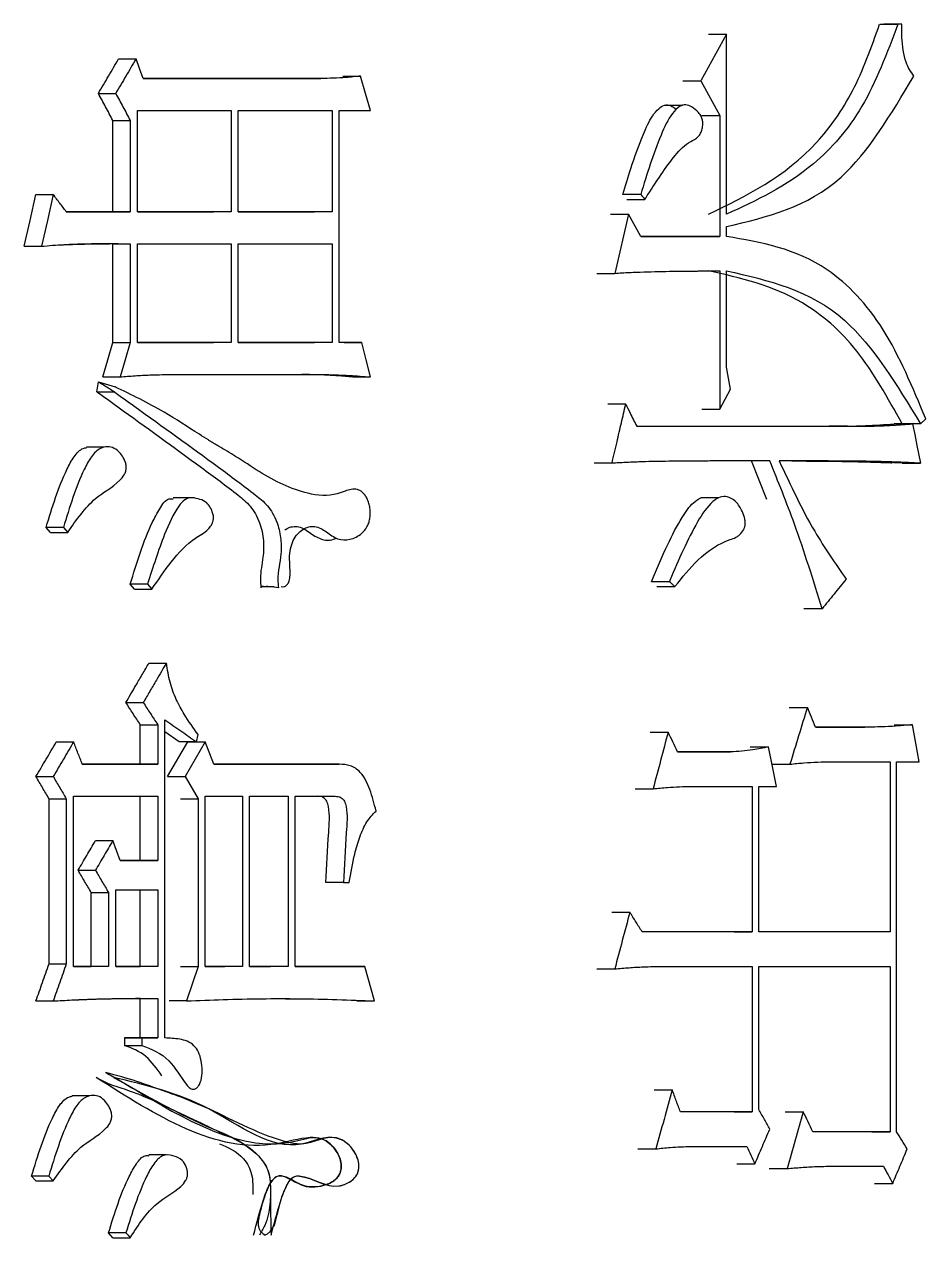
# Model space of a CAD drawing. Header units: millimetres. Extents: x 2085 to 4229, y 754 to 2271.
# Drawn here: x 3128.89 to 3132.84, y 976.08 to 981.4 of the extents above; entities that cross this region are included whole.
import ezdxf

# ---------------------------------------------------------------- set-up
doc = ezdxf.new("R2010")
doc.units = ezdxf.units.MM

msp = doc.modelspace()

# ---------------------------------------------------------------- linework, layer by layer
at = {"color": 7, "linetype": 'Continuous', "lineweight": 25}
for p, q in [((3131.966, 981.3545), (3131.853, 981.149)), ((3131.8869, 981.3545), (3131.966, 981.3545)), ((3131.966, 980.5649), (3131.966, 981.3545)), ((3132.7354, 981.3978), (3132.6553, 981.3978)), ((3132.7354, 981.3978), (3132.7179, 981.3978)), ((3129.2995, 981.2463), (3129.3756, 981.2463)), ((3130.1865, 981.1598), (3129.4073, 981.1598)), ((3129.4073, 981.1598), (3130.1093, 981.1598)), ((3130.1094, 981.1598), (3130.1865, 981.1598)), ((3130.2831, 981.1706), (3130.3604, 981.1706)), ((3131.774, 981.149), (3131.853, 981.149)), ((3131.853, 981.149), (3131.9363, 980.9976)), ((3129.2106, 981.0949), (3129.2866, 981.0949)), ((3131.7724, 981.0422), (3131.693, 981.0422)), ((3129.3819, 980.5757), (3129.3819, 981.0192)), ((3129.3819, 981.0192), (3129.7924, 981.0192)), ((3129.7924, 981.0192), (3129.7924, 980.5757)), ((3129.8239, 980.5757), (3129.8239, 981.0192)), ((3129.8239, 981.0192), (3130.2362, 981.0192)), ((3130.2362, 981.0192), (3130.2362, 980.5757)), ((3130.2673, 981.0192), (3130.4037, 981.0192)), ((3130.2673, 980.0024), (3130.2673, 981.0192)), ((3131.8572, 980.9976), (3131.9363, 980.9976)), ((3131.9363, 980.9976), (3131.9363, 980.4675)), ((3129.2741, 980.9759), (3129.3502, 980.9759)), ((3129.2741, 980.5757), (3129.2741, 980.9759)), ((3129.3502, 980.9759), (3129.3502, 980.5757)), ((3128.9366, 980.6514), (3129.0123, 980.6514)), ((3131.5899, 980.6514), (3131.5109, 980.6514)), ((3131.5288, 980.6299), (3131.6078, 980.6299)), ((3129.3502, 980.5757), (3129.0698, 980.5757)), ((3129.0698, 980.5757), (3129.2741, 980.5757)), ((3129.2741, 980.5757), (3129.3502, 980.5757)), ((3129.7924, 980.5757), (3129.3819, 980.5757)), ((3129.3819, 980.5757), (3129.7158, 980.5757)), ((3129.7924, 980.5757), (3129.7158, 980.5757)), ((3130.2362, 980.5757), (3129.8239, 980.5757)), ((3129.8239, 980.5757), (3130.159, 980.5757)), ((3130.2362, 980.5757), (3130.1591, 980.5757)), ((3131.4573, 980.5649), (3131.5359, 980.5649)), ((3131.5359, 980.5649), (3131.4757, 980.3053)), ((3131.5899, 980.4675), (3131.5359, 980.5649)), ((3131.966, 980.4675), (3131.966, 980.5108)), ((3131.9363, 980.4675), (3131.5899, 980.4675)), ((3131.5899, 980.4675), (3131.8568, 980.4675)), ((3131.8572, 980.4675), (3131.9363, 980.4675)), ((3128.8854, 980.4242), (3128.961, 980.4242)), ((3129.2741, 980.435), (3129.3502, 980.435)), ((3129.2741, 980.0023), (3129.2741, 980.435)), ((3129.3502, 980.435), (3129.3502, 980.0023)), ((3129.3819, 980.0023), (3129.3819, 980.435)), ((3129.3819, 980.435), (3129.7924, 980.435)), ((3129.7924, 980.435), (3129.7924, 980.0024)), ((3129.8239, 980.0024), (3129.8239, 980.435)), ((3129.8239, 980.435), (3130.2362, 980.435)), ((3130.2362, 980.435), (3130.2362, 980.0024)), ((3131.3972, 980.3053), (3131.4757, 980.3053)), ((3131.9363, 980.3161), (3131.9363, 979.7103)), ((3131.966, 979.8942), (3131.966, 980.3161)), ((3129.2741, 980.0023), (3129.3502, 980.0023)), ((3129.7924, 980.0024), (3129.3819, 980.0023)), ((3129.3819, 980.0023), (3129.7158, 980.0024)), ((3129.7924, 980.0024), (3129.7158, 980.0024)), ((3130.2362, 980.0024), (3129.8239, 980.0024)), ((3129.8239, 980.0024), (3130.159, 980.0024)), ((3130.2362, 980.0024), (3130.1591, 980.0024)), ((3130.3666, 980.0024), (3130.2673, 980.0024)), ((3130.2893, 980.0024), (3130.3666, 980.0024)), ((3131.9838, 979.7968), (3131.966, 979.8942)), ((3129.2043, 979.786), (3129.2106, 979.8293)), ((3129.2106, 979.8293), (3129.2835, 979.8076)), ((3129.2297, 979.8509), (3129.3057, 979.8509)), ((3129.5213, 979.8617), (3130.1802, 979.8617)), ((3130.1032, 979.8617), (3130.1802, 979.8617)), ((3130.3264, 979.8509), (3130.4037, 979.8509)), ((3131.9363, 979.7103), (3131.9838, 979.7968)), ((3131.5238, 979.7319), (3131.4453, 979.7319)), ((3131.8572, 979.7103), (3131.9363, 979.7103)), ((3132.8166, 979.6454), (3132.8397, 979.667)), ((3131.5719, 979.6346), (3132.4964, 979.6346)), ((3131.5719, 979.6346), (3132.4162, 979.6346)), ((3132.4964, 979.6346), (3132.4166, 979.6346)), ((3132.7818, 979.6454), (3132.7017, 979.6454)), ((3132.8166, 979.6454), (3132.7364, 979.6454)), ((3129.2338, 979.5425), (3129.1578, 979.5425)), ((3131.4637, 979.4723), (3131.3852, 979.4723)), ((3132.1422, 979.3129), (3132.0757, 979.4831)), ((3132.2584, 979.4826), (3132.1969, 979.4829)), ((3132.736, 979.4723), (3132.6613, 979.4751)), ((3132.7364, 979.4723), (3132.8166, 979.4723)), ((3129.6155, 979.3208), (3129.5385, 979.3208)), ((3131.9323, 979.3214), (3131.8528, 979.3214)), ((3129.0005, 979.1694), (3128.9813, 979.1911)), ((3129.057, 979.1911), (3129.0762, 979.1694)), ((3129.0005, 979.1694), (3129.0762, 979.1694)), ((3129.3691, 978.9206), (3129.3502, 978.9422)), ((3129.3691, 978.9206), (3129.4454, 978.9206)), ((3129.4263, 978.9422), (3129.4454, 978.9206)), ((3131.6604, 978.9314), (3131.7396, 978.9314)), ((3132.3852, 978.8342), (3132.3056, 978.8342)), ((3129.4324, 978.5961), (3129.5087, 978.5961)), ((3129.3311, 978.423), (3129.4073, 978.423)), ((3132.2409, 978.4014), (3132.3205, 978.4014)), ((3129.3944, 978.3257), (3129.4707, 978.3257)), ((3129.3944, 978.1526), (3129.3944, 978.3257)), ((3129.4707, 978.3257), (3129.4707, 978.1526)), ((3129.5023, 976.9519), (3129.5023, 978.3473)), ((3132.7017, 978.3257), (3132.7818, 978.3257)), ((3129.5648, 978.2499), (3129.5023, 978.2938)), ((3129.6413, 978.2499), (3129.6476, 978.2824)), ((3131.6309, 978.2932), (3131.7097, 978.2932)), ((3132.5724, 978.3149), (3132.3557, 978.3149)), ((3132.3557, 978.3149), (3132.4921, 978.3149)), ((3132.4925, 978.3149), (3132.5724, 978.3149)), ((3129.026, 978.2499), (3129.1018, 978.2499)), ((3129.5144, 978.0985), (3129.6026, 978.2499)), ((3129.6413, 978.2499), (3129.5648, 978.2499)), ((3129.6792, 978.2499), (3129.5908, 978.0985)), ((3129.6026, 978.2499), (3129.6792, 978.2499)), ((3129.717, 978.1526), (3129.6792, 978.2499)), ((3132.0703, 978.2283), (3132.1496, 978.2283)), ((3131.9838, 978.2067), (3131.7515, 978.2067)), ((3131.7515, 978.2067), (3131.9042, 978.2067)), ((3131.9047, 978.2067), (3131.9838, 978.2067)), ((3132.4261, 978.1634), (3132.683, 978.1634)), ((3132.683, 978.1634), (3132.683, 977.417)), ((3132.7121, 978.1634), (3132.8108, 978.1634)), ((3129.4707, 978.1526), (3129.1401, 978.1526)), ((3129.1401, 978.1526), (3129.3944, 978.1526)), ((3129.3944, 978.1526), (3129.4707, 978.1526)), ((3130.2673, 978.1526), (3129.717, 978.1526)), ((3129.717, 978.1526), (3130.19, 978.1526)), ((3130.1901, 978.1526), (3130.2673, 978.1526)), ((3132.1651, 978.1526), (3132.244, 978.1526)), ((3128.9366, 978.0985), (3129.0123, 978.0985)), ((3129.5144, 978.0985), (3129.5908, 978.0985)), ((3129.5908, 978.0985), (3129.6476, 978.0011)), ((3131.8112, 978.0553), (3132.0786, 978.0553)), ((3132.0786, 978.0553), (3132.0786, 977.417)), ((3132.1082, 978.0553), (3132.185, 978.0553)), ((3132.1082, 977.417), (3132.1082, 978.0553)), ((3128.9941, 978.0011), (3129.0698, 978.0011)), ((3128.9941, 977.2764), (3128.9941, 978.0011)), ((3129.0698, 978.0011), (3129.0698, 977.2764)), ((3129.1018, 978.012), (3129.4707, 978.012)), ((3129.1018, 977.2656), (3129.1018, 978.012)), ((3129.3944, 977.7307), (3129.3944, 978.012)), ((3129.4707, 978.012), (3129.4707, 977.7307)), ((3129.5711, 978.0011), (3129.6476, 978.0011)), ((3129.6476, 978.0011), (3129.6476, 977.2656)), ((3129.6792, 977.2656), (3129.6792, 978.012)), ((3129.6792, 978.012), (3129.8427, 978.012)), ((3129.8427, 978.012), (3129.8427, 977.2656)), ((3129.8741, 977.2656), (3129.8741, 978.012)), ((3129.8741, 978.012), (3130.043, 978.012)), ((3130.043, 978.012), (3130.043, 977.2656)), ((3130.0743, 978.012), (3130.2486, 978.012)), ((3130.0743, 977.2656), (3130.0743, 978.012)), ((3130.1717, 978.012), (3130.249, 978.012)), ((3131.5651, 978.0444), (3131.6439, 978.0444)), ((3129.1979, 977.8172), (3129.2739, 977.8172)), ((3129.1216, 977.6874), (3129.1975, 977.6874)), ((3129.4707, 977.7307), (3129.3057, 977.7307)), ((3129.3057, 977.7307), (3129.3944, 977.7307)), ((3129.3944, 977.7307), (3129.4707, 977.7307)), ((3130.2859, 977.6334), (3130.2087, 977.6334)), ((3130.2859, 977.6334), (3130.3107, 977.6334)), ((3129.1788, 977.5901), (3129.2548, 977.5901)), ((3129.1788, 977.2656), (3129.1788, 977.5901)), ((3129.2548, 977.5901), (3129.2548, 977.2656)), ((3129.2866, 977.2656), (3129.2866, 977.6009)), ((3129.2866, 977.6009), (3129.4707, 977.6009)), ((3129.3944, 977.2656), (3129.3944, 977.6009)), ((3129.4707, 977.6009), (3129.4707, 977.2656)), ((3131.4632, 977.5036), (3131.5419, 977.5036)), ((3132.0786, 977.417), (3131.5959, 977.417)), ((3131.9994, 977.417), (3132.0786, 977.417)), ((3132.683, 977.417), (3132.1082, 977.417)), ((3132.683, 977.417), (3132.603, 977.417)), ((3128.9941, 977.2764), (3129.0698, 977.2764)), ((3129.2548, 977.2656), (3129.1018, 977.2656)), ((3129.1018, 977.2656), (3129.1788, 977.2656)), ((3129.2548, 977.2656), (3129.1788, 977.2656)), ((3129.4707, 977.2656), (3129.2866, 977.2656)), ((3129.2866, 977.2656), (3129.3944, 977.2656)), ((3129.4707, 977.2656), (3129.3944, 977.2656)), ((3129.5711, 977.2656), (3129.6476, 977.2656)), ((3129.6476, 977.2656), (3129.5972, 977.1141)), ((3129.8427, 977.2656), (3129.6792, 977.2656)), ((3129.6792, 977.2656), (3129.7659, 977.2656)), ((3129.8427, 977.2656), (3129.766, 977.2656)), ((3130.043, 977.2656), (3129.8741, 977.2656)), ((3129.8741, 977.2656), (3129.966, 977.2656)), ((3130.043, 977.2656), (3129.9661, 977.2656)), ((3130.3789, 977.2656), (3130.0743, 977.2656)), ((3130.0743, 977.2656), (3130.3015, 977.2656)), ((3130.3016, 977.2656), (3130.3789, 977.2656)), ((3130.4223, 977.1141), (3130.3789, 977.2656)), ((3131.3972, 977.2548), (3131.4757, 977.2548)), ((3131.6858, 977.2656), (3132.0786, 977.2656)), ((3132.0786, 977.2656), (3132.0786, 976.6274)), ((3132.1082, 977.2656), (3132.683, 977.2656)), ((3132.1082, 976.6382), (3132.1082, 977.2656)), ((3132.683, 977.2656), (3132.683, 976.5408)), ((3128.9366, 977.1141), (3129.0123, 977.1141)), ((3129.3944, 977.1249), (3129.3735, 977.1249)), ((3129.3944, 976.9519), (3129.3944, 977.1249)), ((3129.4707, 977.1249), (3129.4707, 976.9519)), ((3129.5972, 977.1141), (3129.5207, 977.1141)), ((3130.0307, 977.1232), (3130.0862, 977.1236)), ((3130.3449, 977.1141), (3130.4223, 977.1141)), ((3129.401, 976.9519), (3129.3248, 976.9519)), ((3129.3248, 976.9519), (3129.3944, 976.9519)), ((3129.3248, 976.9519), (3129.3248, 976.9194)), ((3129.3944, 976.9519), (3129.4707, 976.9519)), ((3129.401, 976.9519), (3129.401, 976.9194)), ((3129.4707, 976.9519), (3129.401, 976.9519)), ((3129.3248, 976.9194), (3129.401, 976.9194)), ((3129.2011, 976.7788), (3129.256, 976.7503)), ((3129.6273, 976.7266), (3129.6277, 976.7266)), ((3131.6488, 976.7247), (3131.7276, 976.7247)), ((3129.1701, 976.6976), (3129.0942, 976.6976)), ((3132.0786, 976.6274), (3131.7635, 976.6274)), ((3131.9994, 976.6274), (3132.0786, 976.6274)), ((3132.2233, 976.6274), (3132.3028, 976.6274)), ((3132.683, 976.5408), (3132.344, 976.5408)), ((3132.603, 976.5408), (3132.683, 976.5408)), ((3131.5771, 976.4651), (3131.6558, 976.4651)), ((3131.8112, 976.4759), (3132.0549, 976.4759)), ((3129.5078, 976.4387), (3129.4315, 976.4387)), ((3132.0112, 976.4002), (3132.0904, 976.4002)), ((3132.1528, 976.3786), (3132.2322, 976.3786)), ((3132.4261, 976.3894), (3132.6539, 976.3894)), ((3128.9366, 976.3245), (3128.9174, 976.3461)), ((3128.9366, 976.3245), (3129.0122, 976.3245)), ((3128.993, 976.3461), (3129.0122, 976.3245)), ((3132.6147, 976.3137), (3132.6947, 976.3137)), ((3129.2741, 976.0757), (3129.255, 976.0973))]:
    msp.add_line(p, q, dxfattribs=at)
at = {"color": 7, "linetype": 'Continuous', "lineweight": 25, "flags": 128}
for points in [[(3132.6379, 981.3978), (3132.6698, 981.3978), (3132.7179, 981.3978)], [(3129.4073, 981.1598), (3129.3915, 981.2031), (3129.3756, 981.2463)], [(3130.4037, 981.0192), (3130.382, 981.0949), (3130.3604, 981.1706)], [(3128.8854, 980.4242), (3128.911, 980.5378), (3128.9366, 980.6514)], [(3129.0123, 980.6514), (3128.9867, 980.5378), (3128.961, 980.4242)], [(3131.5899, 980.6514), (3131.5945, 980.6459), (3131.6012, 980.6379), (3131.6079, 980.6298)], [(3129.2297, 979.8509), (3129.2519, 979.9266), (3129.2741, 980.0023)], [(3129.3502, 980.0023), (3129.328, 979.9266), (3129.3057, 979.8509)], [(3130.4037, 979.8509), (3130.3851, 979.9266), (3130.3666, 980.0024)], [(3129.2043, 979.786), (3129.2384, 979.786), (3129.2594, 979.786), (3129.2803, 979.786)], [(3132.7818, 979.6454), (3132.7913, 979.5981), (3132.8008, 979.5507), (3132.8166, 979.4723)], [(3129.057, 979.1911), (3129.029, 979.1911), (3129.0051, 979.1911), (3128.9813, 979.1911)], [(3129.4264, 978.9422), (3129.3986, 978.9422), (3129.3744, 978.9422), (3129.3502, 978.9422)], [(3132.8108, 978.1634), (3132.7963, 978.2446), (3132.7818, 978.3257)], [(3132.185, 978.0553), (3132.1673, 978.1418), (3132.1496, 978.2283)], [(3132.7121, 976.5408), (3132.7121, 977.1747), (3132.7121, 978.1634)], [(3129.3057, 977.7307), (3129.2898, 977.774), (3129.2739, 977.8172)], [(3128.993, 976.3461), (3128.965, 976.3461), (3128.9412, 976.3461), (3128.9174, 976.3461)], [(3129.3311, 976.0973), (3129.3029, 976.0973), (3129.279, 976.0973), (3129.255, 976.0973)], [(3129.3311, 976.0973), (3129.3407, 976.0865), (3129.3502, 976.0757)], [(3129.2741, 976.0757), (3129.3023, 976.0757), (3129.3262, 976.0757), (3129.3502, 976.0757)]]:
    msp.add_lwpolyline(points, dxfattribs=at)
at = {"color": 7, "linetype": 'Continuous', "lineweight": 25}
for points, knots in [([(3131.8865, 980.5649), (3132.0533, 980.6455), (3132.2878, 980.7587), (3132.529, 981.0962), (3132.601, 981.2964), (3132.6375, 981.3978)], [0, 0, 0, 0, 0.549349, 0.771863, 1, 1, 1, 1]), ([(3132.7179, 981.3978), (3132.6698, 981.2708), (3132.5749, 981.0205), (3132.3118, 980.7241), (3132.0965, 980.625), (3131.966, 980.5649)], [0, 0, 0, 0, 0.288413, 0.568681, 1, 1, 1, 1]), ([(3132.7876, 981.1706), (3132.7749, 981.1894), (3132.7535, 981.2206), (3132.7399, 981.2839), (3132.7343, 981.3403), (3132.735, 981.3786), (3132.7354, 981.3978)], [0, 0, 0, 0, 0.328875, 0.550213, 0.774687, 1, 1, 1, 1]), ([(3129.2106, 981.0949), (3129.2254, 981.1201), (3129.2551, 981.1706), (3129.2847, 981.2211), (3129.2995, 981.2463)], [0, 0, 0, 0, 0.4999986, 1, 1, 1, 1]), ([(3129.3756, 981.2463), (3129.3608, 981.2211), (3129.3312, 981.1706), (3129.3015, 981.1201), (3129.2866, 981.0949)], [0, 0, 0, 0, 0.499999, 1, 1, 1, 1]), ([(3130.3604, 981.1706), (3130.3391, 981.1683), (3130.2995, 981.164), (3130.2415, 981.161), (3130.2048, 981.1602), (3130.1865, 981.1598)], [0, 0, 0, 0, 0.368696, 0.68428, 1, 1, 1, 1]), ([(3131.966, 980.5108), (3132.1433, 980.5525), (3132.4637, 980.628), (3132.6876, 981.0031), (3132.7876, 981.1706)], [0, 0, 0, 0, 0.55346, 1, 1, 1, 1]), ([(3129.2741, 980.9759), (3129.2635, 980.9957), (3129.2424, 981.0354), (3129.2212, 981.0751), (3129.2106, 981.0949)], [0, 0, 0, 0, 0.5, 1, 1, 1, 1]), ([(3129.2866, 981.0949), (3129.2972, 981.0751), (3129.3184, 981.0354), (3129.3396, 980.9957), (3129.3502, 980.9759)], [0, 0, 0, 0, 0.5, 1, 1, 1, 1]), ([(3131.5109, 980.6514), (3131.5222, 980.6897), (3131.5493, 980.7807), (3131.5918, 980.8966), (3131.6325, 980.987), (3131.6658, 981.0277), (3131.6934, 981.0455), (3131.7215, 981.0441), (3131.7379, 981.0305), (3131.7462, 981.0236)], [0, 0, 0, 0, 0.214509, 0.509856, 0.682333, 0.775387, 0.849127, 0.923756, 1, 1, 1, 1]), ([(3131.6078, 980.6299), (3131.6125, 980.6373), (3131.636, 980.6742), (3131.6982, 980.7673), (3131.7684, 980.8685), (3131.8359, 980.897), (3131.8526, 980.9187), (3131.8597, 980.9384), (3131.8623, 980.959), (3131.8607, 980.9781), (3131.8545, 980.996), (3131.8389, 981.0178), (3131.8154, 981.0349), (3131.7867, 981.0473), (3131.7564, 981.0378), (3131.7159, 980.9969), (3131.6748, 980.9059), (3131.6299, 980.7856), (3131.6033, 980.6963), (3131.5899, 980.6514)], [0, 0, 0, 0, 0.025946, 0.129765, 0.338783, 0.385933, 0.404152, 0.422428, 0.440778, 0.454644, 0.468541, 0.48998, 0.535407, 0.570955, 0.607001, 0.655235, 0.757864, 0.878395, 1, 1, 1, 1]), ([(3129.0698, 980.5757), (3129.0602, 980.5883), (3129.0411, 980.6135), (3129.0219, 980.6388), (3129.0123, 980.6514)], [0, 0, 0, 0, 0.5000004, 1, 1, 1, 1]), ([(3132.8397, 979.667), (3132.7824, 979.8051), (3132.6694, 980.077), (3132.3682, 980.3974), (3132.1176, 980.4411), (3131.966, 980.4675)], [0, 0, 0, 0, 0.289357, 0.569882, 1, 1, 1, 1]), ([(3128.961, 980.4242), (3128.9936, 980.427), (3129.0302, 980.4301), (3129.0688, 980.4322), (3129.0789, 980.4327), (3129.0891, 980.4331), (3129.1013, 980.4336), (3129.1135, 980.4341), (3129.1257, 980.4345), (3129.1378, 980.4348), (3129.15, 980.4351), (3129.1622, 980.4353), (3129.1744, 980.4355), (3129.1865, 980.4357), (3129.1987, 980.4358), (3129.2108, 980.4359), (3129.223, 980.4359), (3129.2351, 980.4359), (3129.2473, 980.4359), (3129.2594, 980.4358), (3129.2696, 980.4358), (3129.2777, 980.4357), (3129.2837, 980.4357), (3129.2898, 980.4356), (3129.2959, 980.4356), (3129.3019, 980.4355), (3129.308, 980.4355), (3129.3141, 980.4354), (3129.3201, 980.4354), (3129.3262, 980.4353), (3129.3322, 980.4352), (3129.3403, 980.4351), (3129.3462, 980.4351), (3129.3502, 980.435)], [0, 0, 0, 0, 0.250151, 0.281419, 0.297053, 0.328322, 0.35959, 0.390858, 0.422126, 0.453395, 0.484663, 0.515931, 0.5472, 0.578468, 0.609736, 0.641004, 0.672273, 0.703541, 0.734809, 0.766077, 0.797346, 0.81298, 0.828614, 0.844248, 0.859882, 0.875516, 0.891151, 0.906785, 0.922419, 0.938053, 0.953687, 0.969321, 1, 1, 1, 1]), ([(3129.0469, 980.4309), (3129.0479, 980.4309), (3129.0577, 980.4305), (3129.1518, 980.4348), (3129.2147, 980.4351), (3129.2493, 980.4351), (3129.2593, 980.4351), (3129.2591, 980.4351), (3129.2591, 980.4352)], [0, 0, 0, 0, 0.055768, 0.55582, 0.7982, 0.940395, 0.975861, 1, 1, 1, 1]), ([(3131.4757, 980.3053), (3131.4971, 980.3067), (3131.5291, 980.309), (3131.6037, 980.3119), (3131.6782, 980.314), (3131.7445, 980.3148), (3131.7697, 980.3151), (3131.7763, 980.3151), (3131.783, 980.3152), (3131.7909, 980.3153), (3131.7989, 980.3154), (3131.8055, 980.3154), (3131.8121, 980.3155), (3131.8187, 980.3155), (3131.8267, 980.3156), (3131.8346, 980.3156), (3131.8425, 980.3157), (3131.8492, 980.3157), (3131.8558, 980.3158), (3131.8624, 980.3158), (3131.8703, 980.3158), (3131.8769, 980.3158), (3131.8822, 980.3159), (3131.8862, 980.3159), (3131.8901, 980.3159), (3131.8941, 980.3159), (3131.898, 980.3159), (3131.902, 980.316), (3131.906, 980.316), (3131.9099, 980.316), (3131.9139, 980.316), (3131.9179, 980.316), (3131.9212, 980.316), (3131.9245, 980.316), (3131.9293, 980.3161), (3131.9334, 980.3161), (3131.9363, 980.3161)], [0, 0, 0, 0, 0.138343, 0.207516, 0.484205, 0.622549, 0.639842, 0.648489, 0.665782, 0.683074, 0.700367, 0.71766, 0.726307, 0.7436, 0.760893, 0.778185, 0.795478, 0.812771, 0.821418, 0.838711, 0.856004, 0.873296, 0.881943, 0.890589, 0.899236, 0.907882, 0.916529, 0.925175, 0.933822, 0.942468, 0.951115, 0.959761, 0.968407, 0.972731, 0.981377, 1, 1, 1, 1]), ([(3132.736, 979.6454), (3132.6732, 979.7588), (3132.5492, 979.9829), (3132.2576, 980.2334), (3132.0267, 980.2848), (3131.8865, 980.3161)], [0, 0, 0, 0, 0.287054, 0.56721, 1, 1, 1, 1]), ([(3131.966, 980.3161), (3132.1488, 980.275), (3132.4796, 980.2007), (3132.7124, 979.817), (3132.8166, 979.6454)], [0, 0, 0, 0, 0.552698, 1, 1, 1, 1]), ([(3129.2861, 979.7817), (3129.2715, 979.7909), (3129.2496, 979.8046), (3129.2255, 979.8197), (3129.215, 979.8264), (3129.2118, 979.8285), (3129.2106, 979.8293)], [0, 0, 0, 0, 0.582257, 0.869629, 0.954439, 1, 1, 1, 1]), ([(3129.3057, 979.8509), (3129.3276, 979.8528), (3129.3713, 979.8567), (3129.4432, 979.8604), (3129.4932, 979.8613), (3129.5213, 979.8617)], [0, 0, 0, 0, 0.303893, 0.607799, 1, 1, 1, 1]), ([(3130.3262, 979.8509), (3130.3041, 979.8526), (3130.2599, 979.856), (3130.1856, 979.8605), (3130.1332, 979.8613), (3130.103, 979.8617)], [0, 0, 0, 0, 0.29793, 0.595868, 1, 1, 1, 1]), ([(3130.1802, 979.8617), (3130.2025, 979.8614), (3130.2469, 979.8608), (3130.3215, 979.8573), (3130.3736, 979.8533), (3130.4037, 979.8509)], [0, 0, 0, 0, 0.297543, 0.595099, 1, 1, 1, 1]), ([(3129.2043, 979.786), (3129.235, 979.7639), (3129.3888, 979.6533), (3129.5962, 979.5028), (3129.7893, 979.3607), (3129.8788, 979.2881), (3129.9193, 979.218), (3129.9373, 979.1362), (3129.9341, 979.0516), (3129.9182, 978.9847), (3129.9224, 978.9395), (3129.9236, 978.9259)], [0, 0, 0, 0, 0.101474, 0.507349, 0.687605, 0.74902, 0.811274, 0.865807, 0.912165, 0.973682, 1, 1, 1, 1]), ([(3129.2777, 979.7878), (3129.3085, 979.7657), (3129.4623, 979.6553), (3129.6703, 979.5055), (3129.8636, 979.3619), (3129.9539, 979.2902), (3129.9933, 979.2238), (3130.0124, 979.1478), (3130.0138, 979.0595), (3129.9941, 978.9876), (3129.9994, 978.9374), (3130.0006, 978.9259)], [0, 0, 0, 0, 0.101091, 0.505417, 0.686144, 0.747623, 0.809949, 0.856214, 0.902538, 0.977672, 1, 1, 1, 1]), ([(3130.0119, 978.9315), (3130.0162, 978.9309), (3130.0251, 978.9297), (3130.0355, 978.9364), (3130.0425, 978.9445), (3130.048, 978.9556), (3130.0527, 978.9796), (3130.0513, 979.0101), (3130.0498, 979.0377), (3130.0486, 979.0655), (3130.0518, 979.0982), (3130.0644, 979.1349), (3130.0837, 979.1639), (3130.1074, 979.1833), (3130.1333, 979.1944), (3130.169, 979.1975), (3130.2112, 979.1728), (3130.2592, 979.1345), (3130.3148, 979.135), (3130.3593, 979.1558), (3130.386, 979.186), (3130.3967, 979.2096), (3130.4016, 979.2288), (3130.4038, 979.2494), (3130.4029, 979.2707), (3130.3988, 979.2918), (3130.392, 979.3114), (3130.3832, 979.3288), (3130.3726, 979.3426), (3130.3604, 979.3524), (3130.3338, 979.3639), (3130.2987, 979.3526), (3130.2284, 979.3256), (3130.0971, 979.338), (3129.9491, 979.4102), (3129.8227, 979.4979), (3129.7557, 979.5364), (3129.7219, 979.5568), (3129.7119, 979.5628), (3129.7086, 979.5648), (3129.7061, 979.5663), (3129.7013, 979.5694), (3129.6834, 979.5806), (3129.6152, 979.6232), (3129.4816, 979.7119), (3129.3558, 979.7727), (3129.2835, 979.8076)], [0, 0, 0, 0, 0.00737, 0.015009, 0.018555, 0.022128, 0.030111, 0.045178, 0.055064, 0.060343, 0.075509, 0.090437, 0.104896, 0.120548, 0.135595, 0.150698, 0.180779, 0.211233, 0.242231, 0.273349, 0.290015, 0.297441, 0.304692, 0.312416, 0.319982, 0.327794, 0.336224, 0.34425, 0.351944, 0.359644, 0.367692, 0.398957, 0.418859, 0.492604, 0.619034, 0.682459, 0.727701, 0.740175, 0.743874, 0.745883, 0.74615, 0.748384, 0.7547, 0.77878, 0.872725, 1, 1, 1, 1]), ([(3131.4637, 979.4723), (3131.471, 979.5038), (3131.4847, 979.5628), (3131.5047, 979.6494), (3131.5175, 979.7044), (3131.5238, 979.7319)], [0, 0, 0, 0, 0.364009, 0.682004, 1, 1, 1, 1]), ([(3131.5238, 979.7319), (3131.5303, 979.7188), (3131.5416, 979.696), (3131.5576, 979.6636), (3131.5671, 979.6442), (3131.5719, 979.6346)], [0, 0, 0, 0, 0.404151, 0.702075, 1, 1, 1, 1]), ([(3132.4162, 979.6346), (3132.4428, 979.6346), (3132.4959, 979.6347), (3132.591, 979.6373), (3132.6593, 979.6423), (3132.7012, 979.6454)], [0, 0, 0, 0, 0.278433, 0.556876, 1, 1, 1, 1]), ([(3132.4964, 979.6346), (3132.523, 979.6346), (3132.5562, 979.6347), (3132.5926, 979.6353), (3132.6042, 979.6356), (3132.6108, 979.6357), (3132.6158, 979.6359), (3132.6207, 979.636), (3132.6249, 979.6361), (3132.629, 979.6363), (3132.6331, 979.6364), (3132.6381, 979.6366), (3132.6431, 979.6368), (3132.6472, 979.6369), (3132.6513, 979.6371), (3132.6555, 979.6373), (3132.6604, 979.6375), (3132.6654, 979.6378), (3132.6703, 979.638), (3132.6745, 979.6382), (3132.6786, 979.6385), (3132.6827, 979.6387), (3132.6877, 979.639), (3132.6918, 979.6392), (3132.6959, 979.6395), (3132.7, 979.6397), (3132.705, 979.64), (3132.7099, 979.6403), (3132.7141, 979.6406), (3132.7182, 979.6409), (3132.7223, 979.6412), (3132.7272, 979.6415), (3132.7322, 979.6418), (3132.7363, 979.6421), (3132.7404, 979.6424), (3132.7446, 979.6427), (3132.7495, 979.6431), (3132.7544, 979.6434), (3132.7585, 979.6437), (3132.7627, 979.644), (3132.7668, 979.6443), (3132.7718, 979.6447), (3132.7768, 979.645), (3132.7801, 979.6453), (3132.7818, 979.6454)], [0, 0, 0, 0, 0.278068, 0.347585, 0.382343, 0.399722, 0.417101, 0.434481, 0.45186, 0.460549, 0.477929, 0.495308, 0.512687, 0.530066, 0.538756, 0.556135, 0.573514, 0.590893, 0.608273, 0.625652, 0.634341, 0.651721, 0.6691, 0.686479, 0.695168, 0.712548, 0.729927, 0.747306, 0.764685, 0.773375, 0.790754, 0.808133, 0.825512, 0.842892, 0.851581, 0.86896, 0.88634, 0.903719, 0.921098, 0.929788, 0.947167, 0.964546, 0.982273, 1, 1, 1, 1]), ([(3129.0762, 979.1694), (3129.1145, 979.2245), (3129.1823, 979.322), (3129.2792, 979.3685), (3129.3217, 979.4163), (3129.3308, 979.4367), (3129.334, 979.4547), (3129.3308, 979.4739), (3129.322, 979.4953), (3129.3058, 979.5196), (3129.2809, 979.5405), (3129.2502, 979.5466), (3129.2143, 979.5391), (3129.1778, 979.5031), (3129.118, 979.3896), (3129.0841, 979.2791), (3129.057, 979.1911)], [0, 0, 0, 0, 0.207529, 0.367373, 0.400836, 0.41667, 0.431354, 0.448141, 0.466694, 0.497248, 0.538464, 0.578549, 0.619959, 0.682144, 0.746848, 1, 1, 1, 1]), ([(3128.9813, 979.1911), (3129.0083, 979.2795), (3129.0421, 979.3906), (3129.102, 979.5023), (3129.1336, 979.5368), (3129.1542, 979.5402), (3129.1593, 979.541)], [0, 0, 0, 0, 0.631825, 0.793272, 0.948374, 1, 1, 1, 1]), ([(3132.1555, 979.4831), (3132.1176, 979.4831), (3132.075, 979.483), (3132.03, 979.4829), (3132.0181, 979.4829), (3132.0086, 979.4828), (3131.9967, 979.4828), (3131.9849, 979.4828), (3131.9658, 979.4827), (3131.9468, 979.4826), (3131.923, 979.4825), (3131.904, 979.4824), (3131.8802, 979.4823), (3131.8611, 979.4822), (3131.8277, 979.482), (3131.7943, 979.4817), (3131.7465, 979.4814), (3131.6788, 979.4805), (3131.6107, 979.4794), (3131.5568, 979.4773), (3131.5372, 979.4764), (3131.5225, 979.4756), (3131.5103, 979.475), (3131.5005, 979.4744), (3131.4907, 979.4739), (3131.4784, 979.4732), (3131.4686, 979.4726), (3131.4637, 979.4723)], [0, 0, 0, 0, 0.165615, 0.186317, 0.196668, 0.21737, 0.227722, 0.248424, 0.269126, 0.31053, 0.331232, 0.372636, 0.393338, 0.434742, 0.455444, 0.538253, 0.579657, 0.662465, 0.831215, 0.873409, 0.894506, 0.915603, 0.9367, 0.947248, 0.957797, 0.978898, 1, 1, 1, 1]), ([(3132.3852, 978.8342), (3132.3464, 978.9597), (3132.2773, 979.1832), (3132.1926, 979.3917), (3132.1555, 979.4831)], [0, 0, 0, 0, 0.561153, 1, 1, 1, 1]), ([(3132.8166, 979.4723), (3132.8122, 979.4726), (3132.8034, 979.473), (3132.7924, 979.4736), (3132.7814, 979.4742), (3132.7726, 979.4746), (3132.7616, 979.4752), (3132.7528, 979.4756), (3132.7418, 979.4761), (3132.7329, 979.4765), (3132.7219, 979.477), (3132.7131, 979.4774), (3132.7043, 979.4777), (3132.6955, 979.478), (3132.68, 979.4785), (3132.6314, 979.4798), (3132.5783, 979.4811), (3132.4985, 979.4817), (3132.4497, 979.4821), (3132.4052, 979.4824), (3132.394, 979.4824), (3132.3851, 979.4825), (3132.3762, 979.4825), (3132.3673, 979.4826), (3132.3562, 979.4826), (3132.3472, 979.4827), (3132.3361, 979.4827), (3132.3272, 979.4827), (3132.316, 979.4828), (3132.3071, 979.4828), (3132.2959, 979.4829), (3132.287, 979.4829), (3132.2781, 979.4829), (3132.2691, 979.4829), (3132.2602, 979.483), (3132.2524, 979.483), (3132.2468, 979.483), (3132.2423, 979.483), (3132.2367, 979.483), (3132.2322, 979.483), (3132.2278, 979.4831), (3132.2233, 979.4831), (3132.2188, 979.4831), (3132.2132, 979.4831), (3132.2088, 979.4831), (3132.2029, 979.4831), (3132.1993, 979.4831), (3132.1968, 979.4831)], [0, 0, 0, 0, 0.0214794, 0.0429589, 0.0536986, 0.0751781, 0.0859178, 0.1073972, 0.118137, 0.1396164, 0.1503561, 0.1718356, 0.1825753, 0.1933151, 0.2147945, 0.2577535, 0.4295896, 0.4725486, 0.6443843, 0.6658637, 0.6873432, 0.6980829, 0.7088226, 0.7303021, 0.7410418, 0.7625212, 0.773261, 0.7947404, 0.8054801, 0.8269596, 0.8376993, 0.8591787, 0.8699185, 0.8806582, 0.9021376, 0.9128774, 0.9182472, 0.9289869, 0.9343568, 0.9450965, 0.9504664, 0.9558363, 0.966576, 0.9719458, 0.9826856, 0.9880554, 1, 1, 1, 1]), ([(3132.1968, 979.4831), (3132.2466, 979.3767), (3132.335, 979.1879), (3132.4433, 979.0319), (3132.4905, 978.9639)], [0, 0, 0, 0, 0.563978, 1, 1, 1, 1]), ([(3132.2531, 979.4827), (3132.3377, 979.4822), (3132.4623, 979.4813), (3132.5963, 979.4779), (3132.6606, 979.4758), (3132.6862, 979.475), (3132.6921, 979.4747), (3132.6927, 979.4747), (3132.6927, 979.4747), (3132.6926, 979.4747)], [0, 0, 0, 0, 0.536997, 0.791256, 0.944497, 0.993019, 0.997393, 0.999213, 1, 1, 1, 1]), ([(3129.3502, 978.9422), (3129.379, 979.0369), (3129.4152, 979.1557), (3129.4779, 979.2715), (3129.509, 979.3193), (3129.5318, 979.3171), (3129.5379, 979.3165)], [0, 0, 0, 0, 0.628291, 0.787843, 0.943892, 1, 1, 1, 1]), ([(3129.4454, 978.9206), (3129.4731, 978.961), (3129.5313, 979.0458), (3129.6143, 979.1376), (3129.6812, 979.1681), (3129.7051, 979.1982), (3129.7127, 979.2141), (3129.7158, 979.2284), (3129.7152, 979.2439), (3129.7097, 979.2641), (3129.6978, 979.2862), (3129.6768, 979.3084), (3129.6468, 979.3168), (3129.6164, 979.3239), (3129.5863, 979.3132), (3129.5447, 979.2623), (3129.4881, 979.1376), (3129.4498, 979.0163), (3129.4264, 978.9422)], [0, 0, 0, 0, 0.145124, 0.304252, 0.383323, 0.40611, 0.420719, 0.431527, 0.442364, 0.458238, 0.484495, 0.512276, 0.553409, 0.599258, 0.628708, 0.668116, 0.797317, 1, 1, 1, 1]), ([(3131.6365, 978.9531), (3131.6597, 979.0083), (3131.7011, 979.1069), (3131.7621, 979.2232), (3131.8111, 979.2957), (3131.8417, 979.3143), (3131.8525, 979.3209)], [0, 0, 0, 0, 0.386582, 0.691179, 0.890462, 1, 1, 1, 1]), ([(3131.7396, 978.9314), (3131.7722, 978.9721), (3131.8453, 979.0636), (3131.9404, 979.126), (3132.0034, 979.1444), (3132.0222, 979.1572), (3132.0352, 979.1701), (3132.0441, 979.1866), (3132.0478, 979.2002), (3132.0482, 979.2165), (3132.0438, 979.2402), (3132.0297, 979.2738), (3132.005, 979.3099), (3131.9711, 979.3277), (3131.9369, 979.3266), (3131.8891, 979.2956), (3131.8349, 979.213), (3131.7747, 979.0933), (3131.7363, 979.0022), (3131.7164, 978.9549), (3131.7157, 978.9531)], [0, 0, 0, 0, 0.148093, 0.332862, 0.364698, 0.380614, 0.406973, 0.418965, 0.429085, 0.43924, 0.454283, 0.483092, 0.528609, 0.572041, 0.609672, 0.651115, 0.755731, 0.873051, 0.995164, 1, 1, 1, 1]), ([(3130.0281, 979.1788), (3130.0325, 979.182), (3130.0454, 979.1913), (3130.0687, 979.1965), (3130.1059, 979.1932), (3130.147, 979.1589), (3130.1992, 979.1315), (3130.2373, 979.135), (3130.2544, 979.1446), (3130.2544, 979.1446)], [0, 0, 0, 0, 0.0611875, 0.1807988, 0.2971969, 0.5319522, 0.7661169, 0.9995646, 1, 1, 1, 1]), ([(3132.4905, 978.9639), (3132.473, 978.9422), (3132.4379, 978.899), (3132.4028, 978.8558), (3132.3852, 978.8342)], [0, 0, 0, 0, 0.4999998, 1, 1, 1, 1]), ([(3129.9349, 978.9314), (3129.9324, 978.9314), (3129.9286, 978.9314), (3129.9247, 978.9314), (3129.9235, 978.9314), (3129.9234, 978.9314), (3129.9234, 978.9314), (3129.9264, 978.9314), (3129.9439, 978.9314), (3129.9605, 978.9314), (3129.9751, 978.9314), (3129.9818, 978.9314)], [0, 0, 0, 0, 0.13378, 0.2044, 0.212318, 0.214881, 0.216602, 0.217222, 0.490673, 0.769444, 1, 1, 1, 1]), ([(3130.0006, 978.9259), (3129.9874, 978.9279), (3129.9644, 978.9315), (3129.9394, 978.9317), (3129.9269, 978.9297), (3129.9241, 978.9279), (3129.9236, 978.9269), (3129.9235, 978.9264), (3129.9236, 978.9261), (3129.9236, 978.9259)], [0, 0, 0, 0, 0.493604, 0.861876, 0.955662, 0.982084, 0.991539, 0.995796, 1, 1, 1, 1]), ([(3131.7157, 978.9531), (3131.7091, 978.9531), (3131.6959, 978.9531), (3131.6761, 978.9531), (3131.6564, 978.9531), (3131.6433, 978.9531), (3131.6369, 978.9531)], [0, 0, 0, 0, 0.251199, 0.502399, 0.753599, 1, 1, 1, 1]), ([(3131.7157, 978.9531), (3131.7177, 978.9512), (3131.7227, 978.9467), (3131.7307, 978.9395), (3131.7367, 978.9341), (3131.7396, 978.9314)], [0, 0, 0, 0, 0.2564518, 0.6282259, 1, 1, 1, 1]), ([(3129.3311, 978.423), (3129.3458, 978.448), (3129.37, 978.4893), (3129.4037, 978.547), (3129.4228, 978.5798), (3129.4324, 978.5961)], [0, 0, 0, 0, 0.432843, 0.716421, 1, 1, 1, 1]), ([(3129.5087, 978.5961), (3129.4941, 978.5712), (3129.4699, 978.5298), (3129.4361, 978.4721), (3129.4169, 978.4394), (3129.4073, 978.423)], [0, 0, 0, 0, 0.43259, 0.716295, 1, 1, 1, 1]), ([(3129.6476, 978.2824), (3129.6271, 978.3115), (3129.593, 978.3597), (3129.5505, 978.4355), (3129.5225, 978.5113), (3129.5133, 978.5677), (3129.5087, 978.5961)], [0, 0, 0, 0, 0.333781, 0.552151, 0.77417, 1, 1, 1, 1]), ([(3129.3944, 978.3257), (3129.3839, 978.3419), (3129.3628, 978.3743), (3129.3417, 978.4068), (3129.3311, 978.423)], [0, 0, 0, 0, 0.5, 1, 1, 1, 1]), ([(3129.4073, 978.423), (3129.4179, 978.4068), (3129.439, 978.3743), (3129.4601, 978.3419), (3129.4707, 978.3257)], [0, 0, 0, 0, 0.499999, 1, 1, 1, 1]), ([(3132.3205, 978.4014), (3132.3077, 978.3599), (3132.2823, 978.277), (3132.2567, 978.1941), (3132.244, 978.1526)], [0, 0, 0, 0, 0.499999, 1, 1, 1, 1]), ([(3132.3557, 978.3149), (3132.3499, 978.3293), (3132.3381, 978.3581), (3132.3264, 978.387), (3132.3205, 978.4014)], [0, 0, 0, 0, 0.500001, 1, 1, 1, 1]), ([(3129.5023, 978.3473), (3129.5255, 978.3311), (3129.5719, 978.2986), (3129.6182, 978.2662), (3129.6413, 978.2499)], [0, 0, 0, 0, 0.5, 1, 1, 1, 1]), ([(3132.7818, 978.3257), (3132.7618, 978.3239), (3132.7219, 978.3202), (3132.6521, 978.3161), (3132.6022, 978.3153), (3132.5724, 978.3149)], [0, 0, 0, 0, 0.287152, 0.574316, 1, 1, 1, 1]), ([(3131.7097, 978.2932), (3131.6987, 978.2518), (3131.6768, 978.1688), (3131.6548, 978.0859), (3131.6439, 978.0444)], [0, 0, 0, 0, 0.499999, 1, 1, 1, 1]), ([(3131.7515, 978.2067), (3131.7446, 978.2211), (3131.7306, 978.25), (3131.7167, 978.2788), (3131.7097, 978.2932)], [0, 0, 0, 0, 0.500001, 1, 1, 1, 1]), ([(3128.9366, 978.0985), (3128.9515, 978.1237), (3128.9813, 978.1742), (3129.0111, 978.2247), (3129.026, 978.2499)], [0, 0, 0, 0, 0.499999, 1, 1, 1, 1]), ([(3129.1018, 978.2499), (3129.0869, 978.2247), (3129.0571, 978.1742), (3129.0272, 978.1237), (3129.0123, 978.0985)], [0, 0, 0, 0, 0.4999988, 1, 1, 1, 1]), ([(3129.1401, 978.1526), (3129.1337, 978.1688), (3129.1209, 978.2013), (3129.1082, 978.2337), (3129.1018, 978.2499)], [0, 0, 0, 0, 0.499999, 1, 1, 1, 1]), ([(3132.1496, 978.2283), (3132.1269, 978.2238), (3132.088, 978.2161), (3132.0327, 978.2091), (3132.0001, 978.2075), (3131.9838, 978.2067)], [0, 0, 0, 0, 0.4132863, 0.7064309, 1, 1, 1, 1]), ([(3132.244, 978.1526), (3132.2645, 978.1547), (3132.3052, 978.1589), (3132.3659, 978.162), (3132.4061, 978.163), (3132.4261, 978.1634)], [0, 0, 0, 0, 0.338229, 0.669059, 1, 1, 1, 1]), ([(3130.4285, 977.947), (3130.4203, 977.9791), (3130.4044, 978.0421), (3130.3664, 978.1183), (3130.3152, 978.1497), (3130.2832, 978.1516), (3130.2673, 978.1526)], [0, 0, 0, 0, 0.291832, 0.574338, 0.788145, 1, 1, 1, 1]), ([(3128.9941, 978.0011), (3128.9845, 978.0174), (3128.9654, 978.0498), (3128.9462, 978.0823), (3128.9366, 978.0985)], [0, 0, 0, 0, 0.5, 1, 1, 1, 1]), ([(3129.0123, 978.0985), (3129.0219, 978.0823), (3129.0411, 978.0498), (3129.0602, 978.0174), (3129.0698, 978.0011)], [0, 0, 0, 0, 0.499998, 1, 1, 1, 1]), ([(3131.6439, 978.0444), (3131.6649, 978.0467), (3131.7034, 978.0509), (3131.7592, 978.0537), (3131.7939, 978.0548), (3131.8112, 978.0553)], [0, 0, 0, 0, 0.37761, 0.688762, 1, 1, 1, 1]), ([(3130.2086, 977.6334), (3130.2119, 977.7059), (3130.2169, 977.8159), (3130.2278, 977.9389), (3130.2137, 977.9921), (3130.1957, 978.0107), (3130.1807, 978.0115), (3130.1714, 978.012)], [0, 0, 0, 0, 0.510737, 0.775157, 0.838657, 0.898816, 1, 1, 1, 1]), ([(3130.2486, 978.012), (3130.258, 978.0115), (3130.273, 978.0107), (3130.2911, 977.9921), (3130.3051, 977.9389), (3130.2942, 977.8159), (3130.2892, 977.7059), (3130.2859, 977.6334)], [0, 0, 0, 0, 0.1012919, 0.1614916, 0.2249951, 0.4893613, 1, 1, 1, 1]), ([(3130.3107, 977.6334), (3130.3179, 977.6754), (3130.3295, 977.7445), (3130.3562, 977.8336), (3130.3858, 977.9024), (3130.4144, 977.9323), (3130.4285, 977.947)], [0, 0, 0, 0, 0.347314, 0.569762, 0.788105, 1, 1, 1, 1]), ([(3129.1216, 977.6874), (3129.1343, 977.7091), (3129.1598, 977.7523), (3129.1852, 977.7956), (3129.1979, 977.8172)], [0, 0, 0, 0, 0.499999, 1, 1, 1, 1]), ([(3129.2739, 977.8172), (3129.2612, 977.7956), (3129.2357, 977.7523), (3129.2102, 977.7091), (3129.1975, 977.6874)], [0, 0, 0, 0, 0.499999, 1, 1, 1, 1]), ([(3129.1788, 977.5901), (3129.1693, 977.6063), (3129.1502, 977.6388), (3129.1311, 977.6712), (3129.1216, 977.6874)], [0, 0, 0, 0, 0.5, 1, 1, 1, 1]), ([(3129.1975, 977.6874), (3129.2071, 977.6712), (3129.2262, 977.6388), (3129.2453, 977.6063), (3129.2548, 977.5901)], [0, 0, 0, 0, 0.499998, 1, 1, 1, 1]), ([(3131.5419, 977.5036), (3131.5308, 977.4621), (3131.5088, 977.3792), (3131.4867, 977.2962), (3131.4757, 977.2548)], [0, 0, 0, 0, 0.4999994, 1, 1, 1, 1]), ([(3131.5959, 977.417), (3131.5869, 977.4315), (3131.5689, 977.4603), (3131.5509, 977.4891), (3131.5419, 977.5036)], [0, 0, 0, 0, 0.5, 1, 1, 1, 1]), ([(3128.9366, 977.1141), (3128.9462, 977.1412), (3128.9653, 977.1953), (3128.9845, 977.2493), (3128.9941, 977.2764)], [0, 0, 0, 0, 0.5, 1, 1, 1, 1]), ([(3129.0698, 977.2764), (3129.0602, 977.2493), (3129.0411, 977.1953), (3129.0219, 977.1412), (3129.0123, 977.1141)], [0, 0, 0, 0, 0.4999992, 1, 1, 1, 1]), ([(3131.4757, 977.2548), (3131.4965, 977.2567), (3131.5382, 977.2605), (3131.6083, 977.2644), (3131.6574, 977.2652), (3131.6858, 977.2656)], [0, 0, 0, 0, 0.2972646, 0.5945414, 1, 1, 1, 1]), ([(3129.0123, 977.1141), (3129.0394, 977.1156), (3129.0734, 977.1174), (3129.1106, 977.1192), (3129.1225, 977.1197), (3129.131, 977.1201), (3129.1394, 977.1205), (3129.153, 977.121), (3129.1665, 977.1215), (3129.1801, 977.122), (3129.1936, 977.1225), (3129.2071, 977.1229), (3129.224, 977.1233), (3129.2376, 977.1236), (3129.2511, 977.1238), (3129.2646, 977.1241), (3129.2781, 977.1243), (3129.2916, 977.1245), (3129.3017, 977.1246), (3129.3102, 977.1246), (3129.3186, 977.1247), (3129.3254, 977.1248), (3129.3338, 977.1248), (3129.3405, 977.1249), (3129.3473, 977.1249), (3129.354, 977.1249), (3129.3608, 977.1249), (3129.3692, 977.125), (3129.3759, 977.125), (3129.3827, 977.125), (3129.3894, 977.125), (3129.3962, 977.125), (3129.4046, 977.125), (3129.4113, 977.125), (3129.418, 977.125), (3129.4248, 977.125), (3129.4315, 977.125), (3129.4399, 977.125), (3129.4458, 977.125), (3129.4517, 977.125), (3129.4551, 977.125), (3129.4593, 977.125), (3129.4626, 977.125), (3129.4667, 977.125), (3129.4691, 977.1249), (3129.4707, 977.1249)], [0, 0, 0, 0, 0.176928, 0.221159, 0.243275, 0.254333, 0.276449, 0.298565, 0.342797, 0.364913, 0.387029, 0.431261, 0.453377, 0.497609, 0.519725, 0.54184, 0.586072, 0.608188, 0.630304, 0.65242, 0.663478, 0.685594, 0.696652, 0.718768, 0.729826, 0.740884, 0.763, 0.774058, 0.796174, 0.807232, 0.818289, 0.840405, 0.851463, 0.873579, 0.884637, 0.895695, 0.917811, 0.928869, 0.950985, 0.956514, 0.967572, 0.973101, 0.984159, 0.989688, 1, 1, 1, 1]), ([(3129.5972, 977.1141), (3129.6508, 977.1164), (3129.8163, 977.1232), (3130.0921, 977.1266), (3130.3122, 977.1183), (3130.4223, 977.1141)], [0, 0, 0, 0, 0.193449, 0.596574, 1, 1, 1, 1]), ([(3129.401, 976.9194), (3129.4431, 976.9031), (3129.5192, 976.8736), (3129.5748, 976.7743), (3129.6119, 976.729), (3129.6299, 976.7247), (3129.6441, 976.7334), (3129.6542, 976.7475), (3129.6636, 976.7721), (3129.6676, 976.809), (3129.6623, 976.8517), (3129.6512, 976.8914), (3129.6205, 976.9334), (3129.567, 976.9489), (3129.5239, 976.9509), (3129.5023, 976.9519)], [0, 0, 0, 0, 0.231115, 0.416996, 0.453479, 0.487626, 0.51108, 0.53533, 0.560619, 0.61156, 0.663004, 0.713338, 0.761901, 0.881097, 1, 1, 1, 1]), ([(3129.4892, 976.7853), (3129.4669, 976.8167), (3129.4197, 976.8831), (3129.3576, 976.9069), (3129.3248, 976.9194)], [0, 0, 0, 0, 0.473164, 1, 1, 1, 1]), ([(3129.8912, 976.0865), (3129.9049, 976.139), (3129.9251, 976.2166), (3129.9559, 976.3031), (3129.9793, 976.336), (3129.9957, 976.3458), (3130.0392, 976.3523), (3130.0909, 976.3008), (3130.1611, 976.2964), (3130.2048, 976.3053), (3130.2389, 976.3211), (3130.259, 976.338), (3130.2708, 976.3578), (3130.2759, 976.376), (3130.2762, 976.3961), (3130.2715, 976.4213), (3130.259, 976.4504), (3130.2323, 976.4853), (3130.1917, 976.5146), (3130.1066, 976.5169), (3129.776, 976.4114), (3129.464, 976.6108), (3129.2011, 976.7788)], [0, 0, 0, 0, 0.066326, 0.098069, 0.114802, 0.122366, 0.12991, 0.194026, 0.225577, 0.257771, 0.274923, 0.290948, 0.299033, 0.306308, 0.31368, 0.322028, 0.336671, 0.353914, 0.385654, 0.416675, 0.50855, 1, 1, 1, 1]), ([(3129.242, 976.8005), (3129.2632, 976.7887), (3129.4273, 976.6975), (3129.7971, 976.4463), (3130.0796, 976.4988), (3130.1457, 976.5184), (3130.1898, 976.5127), (3130.2253, 976.4907), (3130.2515, 976.4618), (3130.2684, 976.4307), (3130.2754, 976.404), (3130.2761, 976.3851), (3130.2747, 976.3728), (3130.2718, 976.3619), (3130.2662, 976.3492), (3130.2568, 976.3368), (3130.2416, 976.3238), (3130.2278, 976.316), (3130.2175, 976.3116), (3130.2141, 976.3103), (3130.185, 976.2992), (3130.1336, 976.293), (3130.0724, 976.3183), (3130.0344, 976.3418), (3130.0087, 976.3488), (3129.9882, 976.344), (3129.9588, 976.3126), (3129.9359, 976.248), (3129.9181, 976.1854), (3129.9109, 976.1458), (3129.9114, 976.1277), (3129.9157, 976.1141), (3129.9245, 976.0988), (3129.9351, 976.092), (3129.9424, 976.0874)], [0, 0, 0, 0, 0.063403, 0.490083, 0.555845, 0.585953, 0.612335, 0.635418, 0.654818, 0.670315, 0.682341, 0.687426, 0.692125, 0.696624, 0.701068, 0.709996, 0.718666, 0.732514, 0.736768, 0.73811, 0.738909, 0.79149, 0.829877, 0.853354, 0.86561, 0.876875, 0.890063, 0.92862, 0.960137, 0.969562, 0.976521, 0.982326, 0.987997, 1, 1, 1, 1]), ([(3129.9424, 976.0874), (3129.9467, 976.0899), (3129.9523, 976.0933), (3129.96, 976.0993), (3129.9685, 976.1082), (3129.9789, 976.1218), (3129.9947, 976.1664), (3130.006, 976.2333), (3130.0316, 976.3009), (3130.056, 976.3355), (3130.0731, 976.3471), (3130.1445, 976.3473), (3130.22, 976.2836), (3130.3023, 976.3134), (3130.3307, 976.331), (3130.3457, 976.3526), (3130.3507, 976.3667), (3130.3529, 976.3779), (3130.3535, 976.3899), (3130.3521, 976.4073), (3130.3456, 976.4305), (3130.3317, 976.457), (3130.3116, 976.4817), (3130.2858, 976.5022), (3130.2157, 976.5322), (3130.1344, 976.4753), (3129.9436, 976.5127), (3129.7661, 976.6122), (3129.5884, 976.687), (3129.5191, 976.7115), (3129.4616, 976.7311), (3129.3844, 976.7622), (3129.29, 976.7875), (3129.242, 976.8005)], [0, 0, 0, 0, 0.007115, 0.009283, 0.013168, 0.022788, 0.029323, 0.067396, 0.105312, 0.117519, 0.126527, 0.138469, 0.245589, 0.268554, 0.290817, 0.300477, 0.304973, 0.309414, 0.313965, 0.318785, 0.329689, 0.342801, 0.358258, 0.375878, 0.395342, 0.489004, 0.523993, 0.742498, 0.828477, 0.854871, 0.870121, 0.933939, 1, 1, 1, 1]), ([(3129.9681, 976.0865), (3129.981, 976.1355), (3130.0012, 976.2126), (3130.0304, 976.2973), (3130.054, 976.3329), (3130.0724, 976.3476), (3130.1452, 976.3439), (3130.2242, 976.2821), (3130.3077, 976.3152), (3130.3348, 976.3363), (3130.3467, 976.3552), (3130.352, 976.3706), (3130.354, 976.3879), (3130.3523, 976.4066), (3130.3469, 976.4256), (3130.3369, 976.4478), (3130.3211, 976.4714), (3130.2935, 976.4981), (3130.2196, 976.5324), (3130.0134, 976.4199), (3129.6962, 976.6794), (3129.4172, 976.7456), (3129.2771, 976.7788)], [0, 0, 0, 0, 0.062139, 0.097741, 0.110846, 0.121745, 0.134474, 0.241844, 0.272517, 0.28985, 0.296872, 0.303283, 0.310072, 0.317098, 0.324991, 0.334204, 0.348814, 0.364868, 0.393646, 0.487371, 0.742662, 1, 1, 1, 1]), ([(3129.2771, 976.7788), (3129.4201, 976.6982), (3129.6344, 976.5776), (3129.8739, 976.4896), (3129.9462, 976.3924), (3129.9659, 976.3402), (3129.9647, 976.2339), (3129.9667, 976.1456), (3129.9681, 976.0865)], [0, 0, 0, 0, 0.500155, 0.749433, 0.782567, 0.811815, 0.874052, 1, 1, 1, 1]), ([(3129.2351, 976.7575), (3129.2853, 976.7412), (3129.3842, 976.7091), (3129.5071, 976.6519), (3129.6089, 976.6036), (3129.6818, 976.5692), (3129.7766, 976.5203), (3129.8731, 976.4897), (3129.9452, 976.394), (3129.9603, 976.3563), (3129.9657, 976.3118), (3129.9658, 976.2515), (3129.9613, 976.1891), (3129.9424, 976.1284), (3129.9256, 976.1016), (3129.9172, 976.0882)], [0, 0, 0, 0, 0.127271, 0.250947, 0.419961, 0.470254, 0.498152, 0.744763, 0.775002, 0.804533, 0.835455, 0.868351, 0.930416, 0.965226, 1, 1, 1, 1]), ([(3131.7276, 976.7247), (3131.7157, 976.6815), (3131.6918, 976.5949), (3131.6678, 976.5084), (3131.6558, 976.4651)], [0, 0, 0, 0, 0.499999, 1, 1, 1, 1]), ([(3131.7635, 976.6274), (3131.7575, 976.6436), (3131.7456, 976.676), (3131.7336, 976.7085), (3131.7276, 976.7247)], [0, 0, 0, 0, 0.500001, 1, 1, 1, 1]), ([(3128.9174, 976.3461), (3128.9444, 976.4346), (3128.9783, 976.5456), (3129.0382, 976.6574), (3129.0699, 976.6919), (3129.0905, 976.6952), (3129.0957, 976.6961)], [0, 0, 0, 0, 0.6318222, 0.7932699, 0.9483734, 1, 1, 1, 1]), ([(3129.0122, 976.3245), (3129.0506, 976.3795), (3129.1184, 976.477), (3129.2155, 976.5236), (3129.2581, 976.5713), (3129.2672, 976.5917), (3129.2704, 976.6097), (3129.2672, 976.6289), (3129.2584, 976.6503), (3129.2422, 976.6746), (3129.2172, 976.6956), (3129.1865, 976.7017), (3129.1505, 976.6941), (3129.1139, 976.6582), (3129.0541, 976.5447), (3129.0201, 976.4341), (3128.993, 976.3461)], [0, 0, 0, 0, 0.207529, 0.367372, 0.400835, 0.41667, 0.431354, 0.448141, 0.466694, 0.497248, 0.538464, 0.578549, 0.61996, 0.682145, 0.746849, 1, 1, 1, 1]), ([(3132.1555, 976.5517), (3132.1476, 976.5661), (3132.1318, 976.5949), (3132.1161, 976.6238), (3132.1082, 976.6382)], [0, 0, 0, 0, 0.499999, 1, 1, 1, 1]), ([(3132.3028, 976.6274), (3132.2911, 976.5859), (3132.2675, 976.503), (3132.244, 976.42), (3132.2322, 976.3786)], [0, 0, 0, 0, 0.499999, 1, 1, 1, 1]), ([(3132.344, 976.5408), (3132.3371, 976.5553), (3132.3234, 976.5841), (3132.3097, 976.613), (3132.3028, 976.6274)], [0, 0, 0, 0, 0.500001, 1, 1, 1, 1]), ([(3132.0904, 976.4002), (3132.1013, 976.4255), (3132.123, 976.4759), (3132.1446, 976.5264), (3132.1555, 976.5517)], [0, 0, 0, 0, 0.499999, 1, 1, 1, 1]), ([(3132.7586, 976.4651), (3132.7508, 976.4777), (3132.7353, 976.503), (3132.7199, 976.5282), (3132.7121, 976.5408)], [0, 0, 0, 0, 0.499999, 1, 1, 1, 1]), ([(3129.7419, 976.4872), (3129.7793, 976.4716), (3129.8267, 976.4518), (3129.8694, 976.3921), (3129.889, 976.34), (3129.8887, 976.2955), (3129.8885, 976.2653)], [0, 0, 0, 0, 0.4995337, 0.6325248, 0.7500514, 1, 1, 1, 1]), ([(3131.6558, 976.4651), (3131.6767, 976.4676), (3131.7131, 976.472), (3131.7649, 976.4746), (3131.7958, 976.4755), (3131.8112, 976.4759)], [0, 0, 0, 0, 0.403496, 0.701702, 1, 1, 1, 1]), ([(3132.0549, 976.4759), (3132.0608, 976.4633), (3132.0727, 976.4381), (3132.0845, 976.4128), (3132.0904, 976.4002)], [0, 0, 0, 0, 0.5, 1, 1, 1, 1]), ([(3132.6947, 976.3137), (3132.7053, 976.3389), (3132.7266, 976.3894), (3132.7479, 976.4399), (3132.7586, 976.4651)], [0, 0, 0, 0, 0.499999, 1, 1, 1, 1]), ([(3129.255, 976.0973), (3129.282, 976.1841), (3129.3159, 976.293), (3129.3751, 976.3991), (3129.4056, 976.4377), (3129.4262, 976.4358), (3129.4315, 976.4353)], [0, 0, 0, 0, 0.6304443, 0.7910263, 0.9464173, 1, 1, 1, 1]), ([(3129.3502, 976.0757), (3129.3866, 976.1319), (3129.4508, 976.2312), (3129.5472, 976.2737), (3129.5901, 976.3188), (3129.5994, 976.3386), (3129.6027, 976.3539), (3129.6011, 976.3708), (3129.594, 976.3927), (3129.5748, 976.424), (3129.5367, 976.4371), (3129.4907, 976.4431), (3129.4511, 976.4004), (3129.3923, 976.2914), (3129.3582, 976.1834), (3129.3311, 976.0973)], [0, 0, 0, 0, 0.207996, 0.367554, 0.405471, 0.419369, 0.432328, 0.447278, 0.463534, 0.497494, 0.558303, 0.619645, 0.682126, 0.746669, 1, 1, 1, 1]), ([(3132.2322, 976.3786), (3132.2528, 976.3806), (3132.2954, 976.3847), (3132.3601, 976.388), (3132.4041, 976.3889), (3132.4261, 976.3894)], [0, 0, 0, 0, 0.317984, 0.658934, 1, 1, 1, 1]), ([(3132.6539, 976.3894), (3132.6607, 976.3768), (3132.6743, 976.3515), (3132.6879, 976.3263), (3132.6947, 976.3137)], [0, 0, 0, 0, 0.5, 1, 1, 1, 1])]:
    msp.add_open_spline(points, degree=3, knots=knots, dxfattribs=at)

doc.saveas('drawing.dxf')
